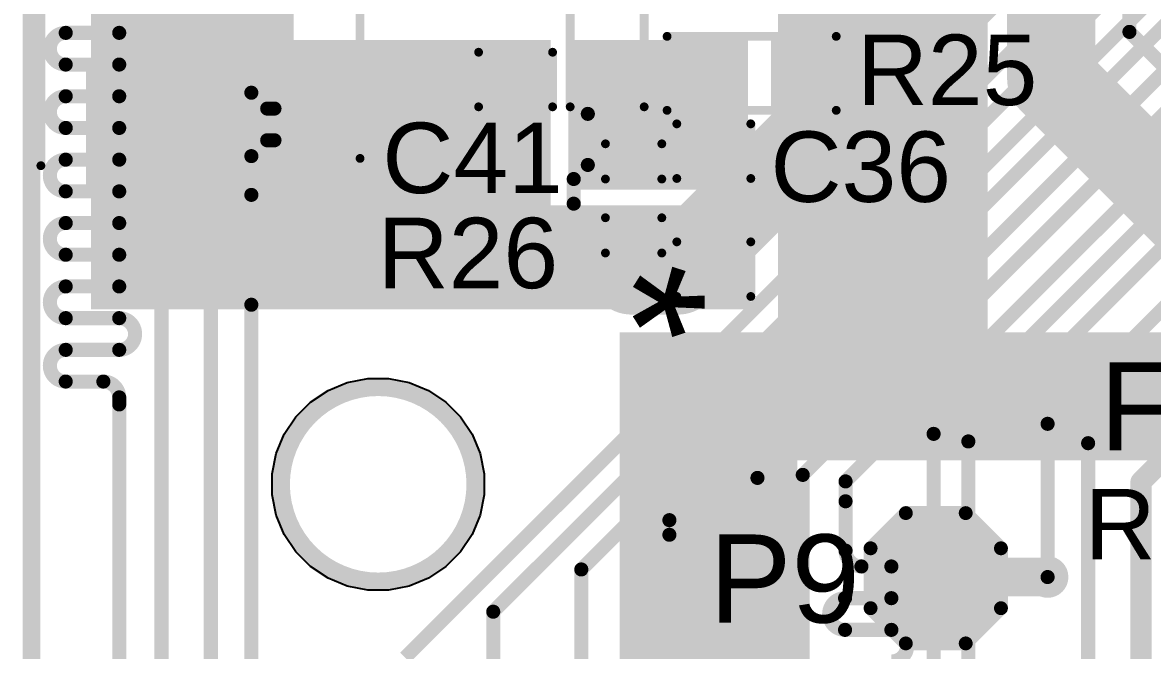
# Model space of a CAD drawing. Header units: millimetres. Extents: x -0.43 to 2.06, y -0.4 to 2.49.
# Drawn here: x -0.202 to 0.439, y 1.677 to 2.034 of the extents above; entities that cross this region are included whole.
import ezdxf

# ---------------------------------------------------------------- set-up
doc = ezdxf.new("R2010")
doc.units = ezdxf.units.MM
doc.header["$MEASUREMENT"] = 0
for name, color, linetype in [('BottomLayer', 5, 'Continuous'), ('Mechanical2', 216, 'Continuous'), ('MultiLayer', 9, 'Continuous'), ('TopLayer', 1, 'Continuous'), ('TopOverlay', 2, 'Continuous'), ('TopPaste', 8, 'Continuous'), ('TopSolder', 216, 'Continuous'), ('ViaHoleLayer', 16, 'Continuous')]:
    doc.layers.add(name, color=color, linetype=linetype)
doc.styles.add('Arial', font='', dxfattribs={"height": 0.2})
doc.styles.get('Arial').set_extended_font_data('Arial')

# ---------------------------------------------------------------- blocks, each defined once
blk = doc.blocks.new('RES_0603_69')
at = {"layer": 'TopLayer'}
for points in [[(-0.015, 0.0175), (-0.015, -0.0175), (-0.045, -0.0175), (-0.045, 0.0175)], [(0.045, 0.0175), (0.045, -0.0175), (0.015, -0.0175), (0.015, 0.0175)]]:
    blk.add_hatch(color=1, dxfattribs=at).paths.add_polyline_path(points)
at = {"layer": 'TopPaste'}
for points in [[(-0.015, 0.0175), (-0.015, -0.0175), (-0.045, -0.0175), (-0.045, 0.0175)], [(0.045, 0.0175), (0.045, -0.0175), (0.015, -0.0175), (0.015, 0.0175)]]:
    blk.add_hatch(color=8, dxfattribs=at).paths.add_polyline_path(points)
at = {"layer": 'TopSolder'}
for points in [[(-0.011, 0.0215), (-0.011, -0.0215), (-0.049, -0.0215), (-0.049, 0.0215)], [(0.049, 0.0215), (0.049, -0.0215), (0.011, -0.0215), (0.011, 0.0215)]]:
    blk.add_hatch(color=216, dxfattribs=at).paths.add_polyline_path(points)
at = {"layer": 'TopOverlay', "const_width": 0.005}
for points in [[(-0.048, -0.021), (-0.048, 0.021)], [(0.048, 0.021), (-0.048, 0.021)], [(0.048, -0.021), (0.048, 0.021)], [(0.048, -0.021), (-0.048, -0.021)]]:
    blk.add_lwpolyline(points, dxfattribs=at)
at = {"layer": 'TopOverlay', "const_width": 0.0025}
for points in [[(-0.04925, 0.021, 1), (-0.04675, 0.021, 1)], [(-0.04925, 0.021, 1), (-0.04675, 0.021, 1)], [(0.04675, 0.021, 1), (0.04925, 0.021, 1)], [(0.04675, 0.021, 1), (0.04925, 0.021, 1)], [(-0.04925, -0.021, 1), (-0.04675, -0.021, 1)], [(-0.04925, -0.021, 1), (-0.04675, -0.021, 1)], [(0.04675, -0.021, 1), (0.04925, -0.021, 1)], [(0.04675, -0.021, 1), (0.04925, -0.021, 1)]]:
    blk.add_lwpolyline(points, format="xyb", close=True, dxfattribs=at)
blk = doc.blocks.new('RES_0603_70')
at = {"layer": 'TopLayer'}
for points in [[(-0.015, 0.0175), (-0.015, -0.0175), (-0.045, -0.0175), (-0.045, 0.0175)], [(0.045, 0.0175), (0.045, -0.0175), (0.015, -0.0175), (0.015, 0.0175)]]:
    blk.add_hatch(color=1, dxfattribs=at).paths.add_polyline_path(points)
at = {"layer": 'TopPaste'}
for points in [[(-0.015, 0.0175), (-0.015, -0.0175), (-0.045, -0.0175), (-0.045, 0.0175)], [(0.045, 0.0175), (0.045, -0.0175), (0.015, -0.0175), (0.015, 0.0175)]]:
    blk.add_hatch(color=8, dxfattribs=at).paths.add_polyline_path(points)
at = {"layer": 'TopSolder'}
for points in [[(-0.011, 0.0215), (-0.011, -0.0215), (-0.049, -0.0215), (-0.049, 0.0215)], [(0.049, 0.0215), (0.049, -0.0215), (0.011, -0.0215), (0.011, 0.0215)]]:
    blk.add_hatch(color=216, dxfattribs=at).paths.add_polyline_path(points)
at = {"layer": 'TopOverlay', "const_width": 0.005}
for points in [[(0.048, 0.021), (-0.048, 0.021)], [(-0.048, 0.021), (-0.048, -0.021)], [(0.048, 0.021), (0.048, -0.021)], [(0.048, -0.021), (-0.048, -0.021)]]:
    blk.add_lwpolyline(points, dxfattribs=at)
at = {"layer": 'TopOverlay', "const_width": 0.0025}
for points in [[(-0.04925, 0.021, 1), (-0.04675, 0.021, 1)], [(-0.04925, 0.021, 1), (-0.04675, 0.021, 1)], [(0.04675, 0.021, 1), (0.04925, 0.021, 1)], [(0.04675, 0.021, 1), (0.04925, 0.021, 1)], [(-0.04925, -0.021, 1), (-0.04675, -0.021, 1)], [(-0.04925, -0.021, 1), (-0.04675, -0.021, 1)], [(0.04675, -0.021, 1), (0.04925, -0.021, 1)], [(0.04675, -0.021, 1), (0.04925, -0.021, 1)]]:
    blk.add_lwpolyline(points, format="xyb", close=True, dxfattribs=at)
blk = doc.blocks.new('TEST_POINT_91')
at = {"layer": 'TopLayer'}
blk.add_hatch(color=1, dxfattribs=at).paths.add_polyline_path([(0.015, 0.03), (-0.015, 0.03), (-0.03, 0.015), (-0.03, -0.015), (-0.015, -0.03), (0.015, -0.03), (0.03, -0.015), (0.03, 0.015)])
at = {"layer": 'TopPaste'}
blk.add_hatch(color=8, dxfattribs=at).paths.add_polyline_path([(0.015, 0.03), (-0.015, 0.03), (-0.03, 0.015), (-0.03, -0.015), (-0.015, -0.03), (0.015, -0.03), (0.03, -0.015), (0.03, 0.015)])
at = {"layer": 'TopSolder'}
blk.add_hatch(color=216, dxfattribs=at).paths.add_polyline_path([(0.017, 0.034), (-0.017, 0.034), (-0.034, 0.017), (-0.034, -0.017), (-0.017, -0.034), (0.017, -0.034), (0.034, -0.017), (0.034, 0.017)])
at = {"layer": 'TopOverlay', "const_width": 0.00787}
for points in [[(-0.037, 0.017), (-0.017, 0.037)], [(0.017, 0.037), (-0.017, 0.037)], [(0.017, 0.037), (-0.017, 0.037)], [(0.037, 0.017), (0.017, 0.037)], [(-0.037, -0.017), (-0.037, 0.017)], [(0.037, -0.017), (0.037, 0.017)], [(-0.017, -0.037), (-0.037, -0.017)], [(0.017, -0.037), (0.037, -0.017)], [(0.017, -0.037), (-0.017, -0.037)], [(0.017, -0.037), (-0.017, -0.037)]]:
    blk.add_lwpolyline(points, dxfattribs=at)
at = {"layer": 'TopOverlay', "const_width": 0.00394}
for points in [[(-0.01897, 0.037, 1), (-0.01503, 0.037, 1)], [(-0.01897, 0.037, 1), (-0.01503, 0.037, 1)], [(-0.01897, 0.037, 1), (-0.01503, 0.037, 1)], [(0.01503, 0.037, 1), (0.01897, 0.037, 1)], [(0.01503, 0.037, 1), (0.01897, 0.037, 1)], [(0.01503, 0.037, 1), (0.01897, 0.037, 1)], [(-0.03897, 0.017, 1), (-0.03503, 0.017, 1)], [(-0.03897, 0.017, 1), (-0.03503, 0.017, 1)], [(0.03503, 0.017, 1), (0.03897, 0.017, 1)], [(0.03503, 0.017, 1), (0.03897, 0.017, 1)], [(-0.03897, -0.017, 1), (-0.03503, -0.017, 1)], [(-0.03897, -0.017, 1), (-0.03503, -0.017, 1)], [(0.03503, -0.017, 1), (0.03897, -0.017, 1)], [(0.03503, -0.017, 1), (0.03897, -0.017, 1)], [(-0.01897, -0.037, 1), (-0.01503, -0.037, 1)], [(-0.01897, -0.037, 1), (-0.01503, -0.037, 1)], [(-0.01897, -0.037, 1), (-0.01503, -0.037, 1)], [(0.01503, -0.037, 1), (0.01897, -0.037, 1)], [(0.01503, -0.037, 1), (0.01897, -0.037, 1)], [(0.01503, -0.037, 1), (0.01897, -0.037, 1)]]:
    blk.add_lwpolyline(points, format="xyb", close=True, dxfattribs=at)
blk = doc.blocks.new('1_25_2PWB_95')
at = {"layer": 'TopLayer'}
for points in [[(-0.04035, 0.08563), (-0.00886, 0.08563), (-0.00886, 0.01476), (-0.04035, 0.01476)], [(0.00886, 0.08563), (0.04035, 0.08563), (0.04035, 0.01476), (0.00886, 0.01476)], [(-0.15256, 0.00689), (-0.08169, 0.00689), (-0.08169, -0.10728), (-0.15256, -0.10728)], [(0.15256, -0.10728), (0.08169, -0.10728), (0.08169, 0.00689), (0.15256, 0.00689)]]:
    blk.add_hatch(color=1, dxfattribs=at).paths.add_polyline_path(points)
at = {"layer": 'TopPaste'}
for points in [[(-0.04035, 0.08563), (-0.00886, 0.08563), (-0.00886, 0.01476), (-0.04035, 0.01476)], [(0.00886, 0.08563), (0.04035, 0.08563), (0.04035, 0.01476), (0.00886, 0.01476)], [(-0.15256, 0.00689), (-0.08169, 0.00689), (-0.08169, -0.10728), (-0.15256, -0.10728)], [(0.15256, -0.10728), (0.08169, -0.10728), (0.08169, 0.00689), (0.15256, 0.00689)]]:
    blk.add_hatch(color=8, dxfattribs=at).paths.add_polyline_path(points)
at = {"layer": 'TopSolder'}
for points in [[(-0.04435, 0.08963), (-0.00486, 0.08963), (-0.00486, 0.01076), (-0.04435, 0.01076)], [(0.00486, 0.08963), (0.04435, 0.08963), (0.04435, 0.01076), (0.00486, 0.01076)], [(-0.15656, 0.01089), (-0.07769, 0.01089), (-0.07769, -0.11128), (-0.15656, -0.11128)], [(0.15656, -0.11128), (0.07769, -0.11128), (0.07769, 0.01089), (0.15656, 0.01089)]]:
    blk.add_hatch(color=216, dxfattribs=at).paths.add_polyline_path(points)
at = {"layer": 'TopOverlay'}
for points, const_width in [([(-0.05461, 0.0602), (-0.05461, 0.0702)], 0.01), ([(-0.04961, 0.0652), (-0.05461, 0.0702)], 0.01), ([(-0.05461, 0.0602), (-0.04961, 0.0652)], 0.01), ([(-0.04761, 0.0442), (-0.13461, 0.0442)], 0.005), ([(0.13461, 0.0442), (0.04761, 0.0442)], 0.005), ([(-0.009, -0.125), (0.001, -0.115)], 0.01), ([(0.011, -0.125), (0.001, -0.115)], 0.01), ([(0.011, -0.125), (-0.009, -0.125)], 0.01), ([(0.13874, -0.137), (-0.14161, -0.1368)], 0.005)]:
    blk.add_lwpolyline(points, dxfattribs=dict(at, const_width=const_width))
for points, const_width in [([(-0.05711, 0.0702, 1), (-0.05211, 0.0702, 1)], 0.005), ([(-0.05711, 0.0702, 1), (-0.05211, 0.0702, 1)], 0.005), ([(-0.05711, 0.0602, 1), (-0.05211, 0.0602, 1)], 0.005), ([(-0.05711, 0.0602, 1), (-0.05211, 0.0602, 1)], 0.005), ([(-0.05211, 0.0652, 1), (-0.04711, 0.0652, 1)], 0.005), ([(-0.05211, 0.0652, 1), (-0.04711, 0.0652, 1)], 0.005), ([(-0.13586, 0.0442, 1), (-0.13336, 0.0442, 1)], 0.0025), ([(-0.04886, 0.0442, 1), (-0.04636, 0.0442, 1)], 0.0025), ([(0.04636, 0.0442, 1), (0.04886, 0.0442, 1)], 0.0025), ([(0.13336, 0.0442, 1), (0.13586, 0.0442, 1)], 0.0025), ([(-0.0015, -0.115, 1), (0.0035, -0.115, 1)], 0.005), ([(-0.0015, -0.115, 1), (0.0035, -0.115, 1)], 0.005), ([(-0.0115, -0.125, 1), (-0.0065, -0.125, 1)], 0.005), ([(-0.0115, -0.125, 1), (-0.0065, -0.125, 1)], 0.005), ([(0.0085, -0.125, 1), (0.0135, -0.125, 1)], 0.005), ([(0.0085, -0.125, 1), (0.0135, -0.125, 1)], 0.005), ([(-0.14286, -0.1368, 1), (-0.14036, -0.1368, 1)], 0.0025), ([(0.13749, -0.137, 1), (0.13999, -0.137, 1)], 0.0025)]:
    blk.add_lwpolyline(points, format="xyb", close=True, dxfattribs=dict(at, const_width=const_width))
blk = doc.blocks.new('CAP_0603_118')
at = {"layer": 'TopLayer'}
for points in [[(-0.015, 0.0175), (-0.015, -0.0175), (-0.045, -0.0175), (-0.045, 0.0175)], [(0.045, 0.0175), (0.045, -0.0175), (0.015, -0.0175), (0.015, 0.0175)]]:
    blk.add_hatch(color=1, dxfattribs=at).paths.add_polyline_path(points)
at = {"layer": 'TopPaste'}
for points in [[(-0.015, 0.0175), (-0.015, -0.0175), (-0.045, -0.0175), (-0.045, 0.0175)], [(0.045, 0.0175), (0.045, -0.0175), (0.015, -0.0175), (0.015, 0.0175)]]:
    blk.add_hatch(color=8, dxfattribs=at).paths.add_polyline_path(points)
at = {"layer": 'TopSolder'}
for points in [[(-0.01264, 0.01986), (-0.01264, -0.01986), (-0.04736, -0.01986), (-0.04736, 0.01986)], [(0.04736, 0.01986), (0.04736, -0.01986), (0.01264, -0.01986), (0.01264, 0.01986)]]:
    blk.add_hatch(color=216, dxfattribs=at).paths.add_polyline_path(points)
at = {"layer": 'TopOverlay', "const_width": 0.005}
for points in [[(-0.049, 0.021), (-0.018, 0.021)], [(-0.049, 0.021), (-0.049, -0.021)], [(0.018, 0.021), (0.049, 0.021)], [(0.049, 0.021), (0.049, -0.021)], [(-0.049, -0.021), (-0.018, -0.021)], [(0.018, -0.021), (0.049, -0.021)]]:
    blk.add_lwpolyline(points, dxfattribs=at)
at = {"layer": 'TopOverlay', "const_width": 0.0025}
for points in [[(-0.05025, 0.021, 1), (-0.04775, 0.021, 1)], [(-0.05025, 0.021, 1), (-0.04775, 0.021, 1)], [(-0.01925, 0.021, 1), (-0.01675, 0.021, 1)], [(0.01675, 0.021, 1), (0.01925, 0.021, 1)], [(0.04775, 0.021, 1), (0.05025, 0.021, 1)], [(0.04775, 0.021, 1), (0.05025, 0.021, 1)], [(-0.05025, -0.021, 1), (-0.04775, -0.021, 1)], [(-0.05025, -0.021, 1), (-0.04775, -0.021, 1)], [(-0.01925, -0.021, 1), (-0.01675, -0.021, 1)], [(0.01675, -0.021, 1), (0.01925, -0.021, 1)], [(0.04775, -0.021, 1), (0.05025, -0.021, 1)], [(0.04775, -0.021, 1), (0.05025, -0.021, 1)]]:
    blk.add_lwpolyline(points, format="xyb", close=True, dxfattribs=at)
blk = doc.blocks.new('CAP_0402_122')
at = {"layer": 'TopLayer'}
for points in [[(-0.0275, -0.0125), (-0.0275, 0.0125), (-0.0095, 0.0125), (-0.0095, -0.0125)], [(0.0095, -0.0125), (0.0095, 0.0125), (0.0275, 0.0125), (0.0275, -0.0125)]]:
    blk.add_hatch(color=1, dxfattribs=at).paths.add_polyline_path(points)
at = {"layer": 'TopPaste'}
for points in [[(-0.0275, -0.0125), (-0.0275, 0.0125), (-0.0095, 0.0125), (-0.0095, -0.0125)], [(0.0095, -0.0125), (0.0095, 0.0125), (0.0275, 0.0125), (0.0275, -0.0125)]]:
    blk.add_hatch(color=8, dxfattribs=at).paths.add_polyline_path(points)
at = {"layer": 'TopSolder'}
for points in [[(-0.02986, -0.01486), (-0.02986, 0.01486), (-0.00714, 0.01486), (-0.00714, -0.01486)], [(0.00714, -0.01486), (0.00714, 0.01486), (0.02986, 0.01486), (0.02986, -0.01486)]]:
    blk.add_hatch(color=216, dxfattribs=at).paths.add_polyline_path(points)
at = {"layer": 'TopOverlay', "const_width": 0.005}
for points in [[(-0.031, 0.016), (-0.031, -0.016)], [(-0.031, 0.016), (-0.011, 0.016)], [(0.011, 0.016), (0.031, 0.016)], [(0.031, 0.016), (0.031, -0.016)], [(-0.031, -0.016), (-0.011, -0.016)], [(0.011, -0.016), (0.031, -0.016)]]:
    blk.add_lwpolyline(points, dxfattribs=at)
at = {"layer": 'TopOverlay', "const_width": 0.0025}
for points in [[(-0.03225, 0.016, 1), (-0.02975, 0.016, 1)], [(-0.03225, 0.016, 1), (-0.02975, 0.016, 1)], [(-0.01225, 0.016, 1), (-0.00975, 0.016, 1)], [(0.00975, 0.016, 1), (0.01225, 0.016, 1)], [(0.02975, 0.016, 1), (0.03225, 0.016, 1)], [(0.02975, 0.016, 1), (0.03225, 0.016, 1)], [(-0.03225, -0.016, 1), (-0.02975, -0.016, 1)], [(-0.03225, -0.016, 1), (-0.02975, -0.016, 1)], [(-0.01225, -0.016, 1), (-0.00975, -0.016, 1)], [(0.00975, -0.016, 1), (0.01225, -0.016, 1)], [(0.02975, -0.016, 1), (0.03225, -0.016, 1)], [(0.02975, -0.016, 1), (0.03225, -0.016, 1)]]:
    blk.add_lwpolyline(points, format="xyb", close=True, dxfattribs=at)
blk = doc.blocks.new('CAP_0603_123')
at = {"layer": 'TopLayer'}
for points in [[(-0.015, 0.0175), (-0.015, -0.0175), (-0.045, -0.0175), (-0.045, 0.0175)], [(0.045, 0.0175), (0.045, -0.0175), (0.015, -0.0175), (0.015, 0.0175)]]:
    blk.add_hatch(color=1, dxfattribs=at).paths.add_polyline_path(points)
at = {"layer": 'TopPaste'}
for points in [[(-0.015, 0.0175), (-0.015, -0.0175), (-0.045, -0.0175), (-0.045, 0.0175)], [(0.045, 0.0175), (0.045, -0.0175), (0.015, -0.0175), (0.015, 0.0175)]]:
    blk.add_hatch(color=8, dxfattribs=at).paths.add_polyline_path(points)
at = {"layer": 'TopSolder'}
for points in [[(-0.01264, 0.01986), (-0.01264, -0.01986), (-0.04736, -0.01986), (-0.04736, 0.01986)], [(0.04736, 0.01986), (0.04736, -0.01986), (0.01264, -0.01986), (0.01264, 0.01986)]]:
    blk.add_hatch(color=216, dxfattribs=at).paths.add_polyline_path(points)
at = {"layer": 'TopOverlay', "const_width": 0.005}
for points in [[(-0.049, 0.021), (-0.049, -0.021)], [(-0.049, 0.021), (-0.018, 0.021)], [(0.018, 0.021), (0.049, 0.021)], [(0.049, 0.021), (0.049, -0.021)], [(-0.049, -0.021), (-0.018, -0.021)], [(0.018, -0.021), (0.049, -0.021)]]:
    blk.add_lwpolyline(points, dxfattribs=at)
at = {"layer": 'TopOverlay', "const_width": 0.0025}
for points in [[(-0.05025, 0.021, 1), (-0.04775, 0.021, 1)], [(-0.05025, 0.021, 1), (-0.04775, 0.021, 1)], [(-0.01925, 0.021, 1), (-0.01675, 0.021, 1)], [(0.01675, 0.021, 1), (0.01925, 0.021, 1)], [(0.04775, 0.021, 1), (0.05025, 0.021, 1)], [(0.04775, 0.021, 1), (0.05025, 0.021, 1)], [(-0.05025, -0.021, 1), (-0.04775, -0.021, 1)], [(-0.05025, -0.021, 1), (-0.04775, -0.021, 1)], [(-0.01925, -0.021, 1), (-0.01675, -0.021, 1)], [(0.01675, -0.021, 1), (0.01925, -0.021, 1)], [(0.04775, -0.021, 1), (0.05025, -0.021, 1)], [(0.04775, -0.021, 1), (0.05025, -0.021, 1)]]:
    blk.add_lwpolyline(points, format="xyb", close=True, dxfattribs=at)

msp = doc.modelspace()

# ---------------------------------------------------------------- hatches: boundary and pattern name
at = {"layer": 'BottomLayer'}
h = msp.add_hatch(color=5, dxfattribs=at)
edge = h.paths.add_edge_path()
edge.add_arc((0.144, 1.893), 0.01181, 0, 360)
h = msp.add_hatch(color=5, dxfattribs=at)
edge = h.paths.add_edge_path()
edge.add_arc((0.38, 1.719), 0.01181, 0, 360)
at = {"layer": 'TopLayer'}
for points in [[(-0.163, 1.871), (-0.048, 1.871), (-0.048, 2.252), (-0.163, 2.252)], [(0.227, 1.79616), (0.346, 1.79616), (0.346, 2.068), (0.227, 2.068)], [(-0.055, 1.908), (0.098, 1.908), (0.098, 2.024), (-0.055, 2.024)], [(0.108, 1.939), (0.21, 1.939), (0.21, 2.024), (0.108, 2.024)], [(-0.163, 1.871), (0.21151, 1.871), (0.21151, 1.93), (-0.163, 1.93)], [(0.137, 1.50231), (0.238, 1.50231), (0.238, 1.858), (0.137, 1.858)], [(0.14251, 1.78531), (0.524, 1.78531), (0.524, 1.858), (0.14251, 1.858)]]:
    msp.add_hatch(color=1, dxfattribs=at).paths.add_polyline_path(points)
h = msp.add_hatch(color=1, dxfattribs=at)
edge = h.paths.add_edge_path()
edge.add_arc((0.144, 1.893), 0.01181, 0, 360)
h = msp.add_hatch(color=1, dxfattribs=at)
edge = h.paths.add_edge_path()
edge.add_arc((0.38, 1.719), 0.01181, 0, 360)
at = {"layer": 'ViaHoleLayer'}
h = msp.add_hatch(color=16, dxfattribs=at)
edge = h.paths.add_edge_path()
edge.add_arc((0.144, 1.893), 0.00591, 0, 360)
h = msp.add_hatch(color=16, dxfattribs=at)
edge = h.paths.add_edge_path()
edge.add_arc((0.38, 1.719), 0.00591, 0, 360)

# ---------------------------------------------------------------- linework, layer by layer
at = {"layer": 'BottomLayer'}
for points, const_width in [([(0.2153, 1.7753), (0.773, 2.333)], 0.008), ([(0.241, 1.777), (0.798, 2.334)], 0.008), ([(0.3153, 1.8003), (0.847, 2.332)], 0.008), ([(0.335, 1.796), (0.871, 2.332)], 0.008), ([(0.2653, 1.7733), (0.822, 2.33)], 0.008), ([(0.1153, 1.7233), (0.697, 2.305)], 0.008), ([(0.1653, 1.7513), (0.723, 2.309)], 0.008), ([(0.0153, 1.6733), (0.644, 2.302)], 0.008), ([(0.0653, 1.6993), (0.67, 2.304)], 0.008), ([(0.17, 1.893), (0.382, 2.105)], 0.05), ([(-0.123, 1.548), (-0.123, 2.089)], 0.008), ([(0.38, 1.806), (0.667, 2.093)], 0.008), ([(-0.095, 0.887), (-0.095, 2.086)], 0.008), ([(-0.072, 1.994), (-0.072, 2.07)], 0.008), ([(0.403, 1.795), (0.664, 2.056)], 0.008), ([(-0.17737, 2.028), (-0.147, 2.028)], 0.008), ([(-0.17737, 2.01), (-0.147, 2.01)], 0.008), ([(-0.17737, 1.992), (-0.147, 1.992)], 0.008), ([(-0.063, 1.985), (-0.05887, 1.985)], 0.008), ([(-0.17737, 1.974), (-0.147, 1.974)], 0.008), ([(-0.063, 1.967), (-0.05887, 1.967)], 0.008), ([(0.433, 1.773), (0.629, 1.969)], 0.012), ([(-0.17737, 1.956), (-0.147, 1.956)], 0.008), ([(-0.072, 1.936), (-0.072, 1.958)], 0.008), ([(-0.17737, 1.938), (-0.147, 1.938)], 0.008), ([(-0.072, 1.87362), (-0.072, 1.936)], 0.008), ([(-0.17737, 1.92), (-0.147, 1.92)], 0.008), ([(0.144, 1.893), (0.17, 1.893)], 0.05), ([(-0.17737, 1.902), (-0.147, 1.902)], 0.008), ([(-0.17737, 1.884), (-0.147, 1.884)], 0.008), ([(-0.072, 0.905), (-0.072, 1.87362)], 0.008), ([(-0.17737, 1.866), (-0.147, 1.866)], 0.008), ([(-0.17737, 1.848), (-0.147, 1.848)], 0.008), ([(-0.17737, 1.83), (-0.156, 1.83)], 0.008), ([(-0.147, 1.817), (-0.147, 1.821)], 0.008), ([(-0.147, 1.524), (-0.147, 1.817)], 0.008), ([(0.38, 1.719), (0.38, 1.806)], 0.008), ([(0.3153, 1.58931), (0.3153, 1.8003)], 0.008), ([(0.335, 1.391), (0.335, 1.796)], 0.008), ([(0.403, 1.627), (0.403, 1.795)], 0.008), ([(0.2153, 1.305), (0.2153, 1.7753)], 0.008), ([(0.241, 1.346), (0.241, 1.777)], 0.008), ([(0.2653, 1.762), (0.2653, 1.7733)], 0.008), ([(0.433, 1.289), (0.433, 1.773)], 0.012), ([(0.2653, 1.734), (0.2653, 1.762)], 0.008), ([(0.1653, 1.743), (0.1653, 1.7513)], 0.008), ([(0.1653, 1.59732), (0.1653, 1.743)], 0.008), ([(0.1153, 1.651), (0.1153, 1.7233)], 0.008), ([(0.2743, 1.725), (0.2913, 1.725)], 0.008), ([(0.265, 1.707), (0.2913, 1.707)], 0.008), ([(0.0653, 1.608), (0.0653, 1.6993)], 0.008), ([(0.265, 1.689), (0.2913, 1.689)], 0.008)]:
    msp.add_lwpolyline(points, dxfattribs=dict(at, const_width=const_width))
at = {"layer": 'BottomLayer', "const_width": 0.008}
for points in [[(-0.147, 2.046, -1), (-0.147, 2.028)], [(-0.17737, 2.01, -1), (-0.17737, 2.028)], [(-0.147, 2.01, -1), (-0.147, 1.992)], [(-0.17737, 1.974, -1), (-0.17737, 1.992)], [(-0.063, 1.985, -0.414214), (-0.072, 1.994)], [(-0.05887, 1.985, -1), (-0.05887, 1.967)], [(-0.147, 1.974, -1), (-0.147, 1.956)], [(-0.072, 1.958, -0.414214), (-0.063, 1.967)], [(-0.17737, 1.938, -1), (-0.17737, 1.956)], [(-0.147, 1.938, -1), (-0.147, 1.92)], [(-0.17737, 1.902, -1), (-0.17737, 1.92)], [(-0.147, 1.902, -1), (-0.147, 1.884)], [(-0.17737, 1.866, -1), (-0.17737, 1.884)], [(-0.147, 1.866, -1), (-0.147, 1.848)], [(-0.17737, 1.83, -1), (-0.17737, 1.848)], [(-0.156, 1.83, -0.414214), (-0.147, 1.821)], [(0.2743, 1.725, -0.414214), (0.2653, 1.734)], [(0.2913, 1.725, -1), (0.2913, 1.707)], [(0.265, 1.689, -1), (0.265, 1.707)], [(0.2913, 1.689, -1), (0.2913, 1.671)]]:
    msp.add_lwpolyline(points, format="xyb", dxfattribs=at)
at = {"layer": 'BottomLayer'}
for points, const_width in [([(-0.17937, 2.028, 1), (-0.17537, 2.028, 1)], 0.004), ([(-0.17937, 2.028, 1), (-0.17537, 2.028, 1)], 0.004), ([(-0.149, 2.028, 1), (-0.145, 2.028, 1)], 0.004), ([(-0.149, 2.028, 1), (-0.145, 2.028, 1)], 0.004), ([(-0.17937, 2.01, 1), (-0.17537, 2.01, 1)], 0.004), ([(-0.17937, 2.01, 1), (-0.17537, 2.01, 1)], 0.004), ([(-0.149, 2.01, 1), (-0.145, 2.01, 1)], 0.004), ([(-0.149, 2.01, 1), (-0.145, 2.01, 1)], 0.004), ([(-0.17937, 1.992, 1), (-0.17537, 1.992, 1)], 0.004), ([(-0.17937, 1.992, 1), (-0.17537, 1.992, 1)], 0.004), ([(-0.149, 1.992, 1), (-0.145, 1.992, 1)], 0.004), ([(-0.149, 1.992, 1), (-0.145, 1.992, 1)], 0.004), ([(-0.074, 1.994, 1), (-0.07, 1.994, 1)], 0.004), ([(-0.074, 1.994, 1), (-0.07, 1.994, 1)], 0.004), ([(-0.065, 1.985, 1), (-0.061, 1.985, 1)], 0.004), ([(-0.065, 1.985, 1), (-0.061, 1.985, 1)], 0.004), ([(-0.06087, 1.985, 1), (-0.05687, 1.985, 1)], 0.004), ([(-0.06087, 1.985, 1), (-0.05687, 1.985, 1)], 0.004), ([(-0.17937, 1.974, 1), (-0.17537, 1.974, 1)], 0.004), ([(-0.17937, 1.974, 1), (-0.17537, 1.974, 1)], 0.004), ([(-0.149, 1.974, 1), (-0.145, 1.974, 1)], 0.004), ([(-0.149, 1.974, 1), (-0.145, 1.974, 1)], 0.004), ([(-0.065, 1.967, 1), (-0.061, 1.967, 1)], 0.004), ([(-0.065, 1.967, 1), (-0.061, 1.967, 1)], 0.004), ([(-0.06087, 1.967, 1), (-0.05687, 1.967, 1)], 0.004), ([(-0.06087, 1.967, 1), (-0.05687, 1.967, 1)], 0.004), ([(-0.17937, 1.956, 1), (-0.17537, 1.956, 1)], 0.004), ([(-0.17937, 1.956, 1), (-0.17537, 1.956, 1)], 0.004), ([(-0.149, 1.956, 1), (-0.145, 1.956, 1)], 0.004), ([(-0.149, 1.956, 1), (-0.145, 1.956, 1)], 0.004), ([(-0.074, 1.958, 1), (-0.07, 1.958, 1)], 0.004), ([(-0.074, 1.958, 1), (-0.07, 1.958, 1)], 0.004), ([(-0.17937, 1.938, 1), (-0.17537, 1.938, 1)], 0.004), ([(-0.17937, 1.938, 1), (-0.17537, 1.938, 1)], 0.004), ([(-0.149, 1.938, 1), (-0.145, 1.938, 1)], 0.004), ([(-0.149, 1.938, 1), (-0.145, 1.938, 1)], 0.004), ([(-0.074, 1.936, 1), (-0.07, 1.936, 1)], 0.004), ([(-0.074, 1.936, 1), (-0.07, 1.936, 1)], 0.004), ([(-0.17937, 1.92, 1), (-0.17537, 1.92, 1)], 0.004), ([(-0.17937, 1.92, 1), (-0.17537, 1.92, 1)], 0.004), ([(-0.149, 1.92, 1), (-0.145, 1.92, 1)], 0.004), ([(-0.149, 1.92, 1), (-0.145, 1.92, 1)], 0.004), ([(0.1315, 1.893, 1), (0.1565, 1.893, 1)], 0.025), ([(0.1575, 1.893, 1), (0.1825, 1.893, 1)], 0.025), ([(0.1575, 1.893, 1), (0.1825, 1.893, 1)], 0.025), ([(-0.17937, 1.902, 1), (-0.17537, 1.902, 1)], 0.004), ([(-0.17937, 1.902, 1), (-0.17537, 1.902, 1)], 0.004), ([(-0.149, 1.902, 1), (-0.145, 1.902, 1)], 0.004), ([(-0.149, 1.902, 1), (-0.145, 1.902, 1)], 0.004), ([(-0.17937, 1.884, 1), (-0.17537, 1.884, 1)], 0.004), ([(-0.17937, 1.884, 1), (-0.17537, 1.884, 1)], 0.004), ([(-0.149, 1.884, 1), (-0.145, 1.884, 1)], 0.004), ([(-0.149, 1.884, 1), (-0.145, 1.884, 1)], 0.004), ([(-0.074, 1.87362, 1), (-0.07, 1.87362, 1)], 0.004), ([(-0.074, 1.87362, 1), (-0.07, 1.87362, 1)], 0.004), ([(-0.17937, 1.866, 1), (-0.17537, 1.866, 1)], 0.004), ([(-0.17937, 1.866, 1), (-0.17537, 1.866, 1)], 0.004), ([(-0.149, 1.866, 1), (-0.145, 1.866, 1)], 0.004), ([(-0.149, 1.866, 1), (-0.145, 1.866, 1)], 0.004), ([(-0.17937, 1.848, 1), (-0.17537, 1.848, 1)], 0.004), ([(-0.17937, 1.848, 1), (-0.17537, 1.848, 1)], 0.004), ([(-0.149, 1.848, 1), (-0.145, 1.848, 1)], 0.004), ([(-0.149, 1.848, 1), (-0.145, 1.848, 1)], 0.004), ([(-0.17937, 1.83, 1), (-0.17537, 1.83, 1)], 0.004), ([(-0.17937, 1.83, 1), (-0.17537, 1.83, 1)], 0.004), ([(-0.158, 1.83, 1), (-0.154, 1.83, 1)], 0.004), ([(-0.158, 1.83, 1), (-0.154, 1.83, 1)], 0.004), ([(-0.149, 1.821, 1), (-0.145, 1.821, 1)], 0.004), ([(-0.149, 1.821, 1), (-0.145, 1.821, 1)], 0.004), ([(-0.149, 1.817, 1), (-0.145, 1.817, 1)], 0.004), ([(-0.149, 1.817, 1), (-0.145, 1.817, 1)], 0.004), ([(0.378, 1.806, 1), (0.382, 1.806, 1)], 0.004), ([(0.378, 1.806, 1), (0.382, 1.806, 1)], 0.004), ([(0.3133, 1.8003, 1), (0.3173, 1.8003, 1)], 0.004), ([(0.3133, 1.8003, 1), (0.3173, 1.8003, 1)], 0.004), ([(0.333, 1.796, 1), (0.337, 1.796, 1)], 0.004), ([(0.333, 1.796, 1), (0.337, 1.796, 1)], 0.004), ([(0.401, 1.795, 1), (0.405, 1.795, 1)], 0.004), ([(0.401, 1.795, 1), (0.405, 1.795, 1)], 0.004), ([(0.2133, 1.7753, 1), (0.2173, 1.7753, 1)], 0.004), ([(0.2133, 1.7753, 1), (0.2173, 1.7753, 1)], 0.004), ([(0.239, 1.777, 1), (0.243, 1.777, 1)], 0.004), ([(0.239, 1.777, 1), (0.243, 1.777, 1)], 0.004), ([(0.2633, 1.7733, 1), (0.2673, 1.7733, 1)], 0.004), ([(0.2633, 1.7733, 1), (0.2673, 1.7733, 1)], 0.004), ([(0.43, 1.773, 1), (0.436, 1.773, 1)], 0.006), ([(0.43, 1.773, 1), (0.436, 1.773, 1)], 0.006), ([(0.2633, 1.762, 1), (0.2673, 1.762, 1)], 0.004), ([(0.2633, 1.762, 1), (0.2673, 1.762, 1)], 0.004), ([(0.1633, 1.7513, 1), (0.1673, 1.7513, 1)], 0.004), ([(0.1633, 1.7513, 1), (0.1673, 1.7513, 1)], 0.004), ([(0.1633, 1.743, 1), (0.1673, 1.743, 1)], 0.004), ([(0.1633, 1.743, 1), (0.1673, 1.743, 1)], 0.004), ([(0.2633, 1.734, 1), (0.2673, 1.734, 1)], 0.004), ([(0.2633, 1.734, 1), (0.2673, 1.734, 1)], 0.004), ([(0.1133, 1.7233, 1), (0.1173, 1.7233, 1)], 0.004), ([(0.1133, 1.7233, 1), (0.1173, 1.7233, 1)], 0.004), ([(0.2723, 1.725, 1), (0.2763, 1.725, 1)], 0.004), ([(0.2723, 1.725, 1), (0.2763, 1.725, 1)], 0.004), ([(0.2893, 1.725, 1), (0.2933, 1.725, 1)], 0.004), ([(0.2893, 1.725, 1), (0.2933, 1.725, 1)], 0.004), ([(0.378, 1.719, 1), (0.382, 1.719, 1)], 0.004), ([(0.263, 1.707, 1), (0.267, 1.707, 1)], 0.004), ([(0.263, 1.707, 1), (0.267, 1.707, 1)], 0.004), ([(0.2893, 1.707, 1), (0.2933, 1.707, 1)], 0.004), ([(0.2893, 1.707, 1), (0.2933, 1.707, 1)], 0.004), ([(0.0633, 1.6993, 1), (0.0673, 1.6993, 1)], 0.004), ([(0.0633, 1.6993, 1), (0.0673, 1.6993, 1)], 0.004), ([(0.263, 1.689, 1), (0.267, 1.689, 1)], 0.004), ([(0.263, 1.689, 1), (0.267, 1.689, 1)], 0.004), ([(0.2893, 1.689, 1), (0.2933, 1.689, 1)], 0.004), ([(0.2893, 1.689, 1), (0.2933, 1.689, 1)], 0.004)]:
    msp.add_lwpolyline(points, format="xyb", close=True, dxfattribs=dict(at, const_width=const_width))
at = {"layer": 'Mechanical2', "const_width": 0.01}
msp.add_lwpolyline([(-0.19685, -0.19685), (-0.19685, 2.48032)], dxfattribs=at)
for points in [[(-0.05512, 1.77165, -1), (0.05512, 1.77165)], [(0.05512, 1.77165, -1), (-0.05512, 1.77165)]]:
    msp.add_lwpolyline(points, format="xyb", dxfattribs=at)
at = {"layer": 'Mechanical2', "const_width": 0.005}
for points in [[(-0.05762, 1.77165, 1), (-0.05262, 1.77165, 1)], [(-0.05762, 1.77165, 1), (-0.05262, 1.77165, 1)], [(0.05262, 1.77165, 1), (0.05762, 1.77165, 1)], [(0.05262, 1.77165, 1), (0.05762, 1.77165, 1)]]:
    msp.add_lwpolyline(points, format="xyb", close=True, dxfattribs=at)
at = {"layer": 'MultiLayer'}
for p, q in [((-0.02848, 1.82494), (-0.01754, 1.82948)), ((-0.01754, 1.82948), (-0.00592, 1.83179)), ((-0.00592, 1.83179), (0.00592, 1.83179)), ((0.00592, 1.83179), (0.01754, 1.82948)), ((0.01754, 1.82948), (0.02848, 1.82494)), ((-0.03833, 1.81836), (-0.02848, 1.82494)), ((0.02848, 1.82494), (0.03833, 1.81836)), ((-0.04671, 1.80999), (-0.03833, 1.81836)), ((0.03833, 1.81836), (0.04671, 1.80999)), ((-0.05329, 1.80014), (-0.04671, 1.80999)), ((0.04671, 1.80999), (0.05329, 1.80014)), ((-0.05782, 1.78919), (-0.05329, 1.80014)), ((0.05329, 1.80014), (0.05782, 1.78919)), ((-0.06013, 1.77758), (-0.05782, 1.78919)), ((0.05782, 1.78919), (0.06013, 1.77758)), ((-0.06013, 1.77165), (-0.06013, 1.77758)), ((0.06013, 1.77758), (0.06013, 1.77165)), ((-0.06013, 1.77165), (-0.06013, 1.77165)), ((-0.06013, 1.76573), (-0.06013, 1.77165)), ((0.06013, 1.77165), (0.06013, 1.76573)), ((-0.05782, 1.75411), (-0.06013, 1.76573)), ((0.06013, 1.76573), (0.05782, 1.75411)), ((-0.05329, 1.74317), (-0.05782, 1.75411)), ((0.05782, 1.75411), (0.05329, 1.74317)), ((-0.04671, 1.73332), (-0.05329, 1.74317)), ((0.05329, 1.74317), (0.04671, 1.73332)), ((-0.03833, 1.72495), (-0.04671, 1.73332)), ((0.04671, 1.73332), (0.03833, 1.72495)), ((-0.02848, 1.71836), (-0.03833, 1.72495)), ((0.03833, 1.72495), (0.02848, 1.71836)), ((-0.01754, 1.71383), (-0.02848, 1.71836)), ((-0.00592, 1.71152), (-0.01754, 1.71383)), ((0.01754, 1.71383), (0.00592, 1.71152)), ((0.02848, 1.71836), (0.01754, 1.71383)), ((0.00592, 1.71152), (-0.00592, 1.71152))]:
    msp.add_line(p, q, dxfattribs=at)
at = {"layer": 'TopLayer'}
for points, const_width in [([(0.382, 2.002), (0.382, 2.105)], 0.05), ([(0.42645, 2.02855), (0.42645, 2.11807)], 0.008), ([(0.382, 2.002), (0.482, 1.902)], 0.05), ([(0.42645, 2.02855), (0.45772, 1.99728)], 0.008), ([(0.3172, 1.719), (0.38, 1.719)], 0.022)]:
    msp.add_lwpolyline(points, dxfattribs=dict(at, const_width=const_width))
for points, const_width in [([(0.3695, 2.002, 1), (0.3945, 2.002, 1)], 0.025), ([(0.3695, 2.002, 1), (0.3945, 2.002, 1)], 0.025), ([(0.42445, 2.02855, 1), (0.42845, 2.02855, 1)], 0.004), ([(0.42445, 2.02855, 1), (0.42845, 2.02855, 1)], 0.004), ([(0.3117, 1.719, 1), (0.3227, 1.719, 1)], 0.011), ([(0.3745, 1.719, 1), (0.3855, 1.719, 1)], 0.011)]:
    msp.add_lwpolyline(points, format="xyb", close=True, dxfattribs=dict(at, const_width=const_width))
at = {"layer": 'TopOverlay', "const_width": 0.008}
for points in [[(0.119, 1.953), (0.119, 1.982)], [(0.111, 1.945), (0.119, 1.953)], [(0.111, 1.931), (0.111, 1.945)]]:
    msp.add_lwpolyline(points, dxfattribs=at)
at = {"layer": 'TopOverlay', "const_width": 0.004}
for points in [[(0.117, 1.982, 1), (0.121, 1.982, 1)], [(0.117, 1.953, 1), (0.121, 1.953, 1)], [(0.117, 1.953, 1), (0.121, 1.953, 1)], [(0.109, 1.945, 1), (0.113, 1.945, 1)], [(0.109, 1.945, 1), (0.113, 1.945, 1)], [(0.109, 1.931, 1), (0.113, 1.931, 1)]]:
    msp.add_lwpolyline(points, format="xyb", close=True, dxfattribs=at)

# ---------------------------------------------------------------- block references
for name, p, rotation in [('1_25_2PWB_95', (-0.05449, 2.09131), 270), ('CAP_0603_118', (0.078, 2.035), 90), ('RES_0603_69', (0.13, 2.034), 270), ('RES_0603_70', (0.212, 2.005), 180), ('CAP_0603_123', (0.19051, 1.92731), 90), ('CAP_0402_122', (0.145, 1.934), 90), ('TEST_POINT_91', (0.31651, 1.71831), 270)]:
    msp.add_blockref(name, p, dxfattribs=dict(rotation=rotation))

# ---------------------------------------------------------------- texts
at = {"layer": 'TopOverlay', "style": 'Arial'}
for s, height, p in [('R25', 0.04, (0.27168, 1.98701)), ('C41', 0.04, (0.00235, 1.93701)), ('C36', 0.04, (0.22268, 1.93201)), ('R26', 0.04, (-0.00032, 1.88301)), ('FB2', 0.05, (0.40957, 1.79092)), ('R18', 0.04, (0.40102, 1.72901))]:
    msp.add_text(s, height=height, dxfattribs=at).set_placement(p)
for s, height, rotation, p in [('*', 0.08, 270, (0.10532, 1.897)), ('P9', 0.05, 360, (0.188, 1.69316))]:
    msp.add_text(s, height=height, rotation=rotation, dxfattribs=at).set_placement(p)

doc.saveas('drawing.dxf')
